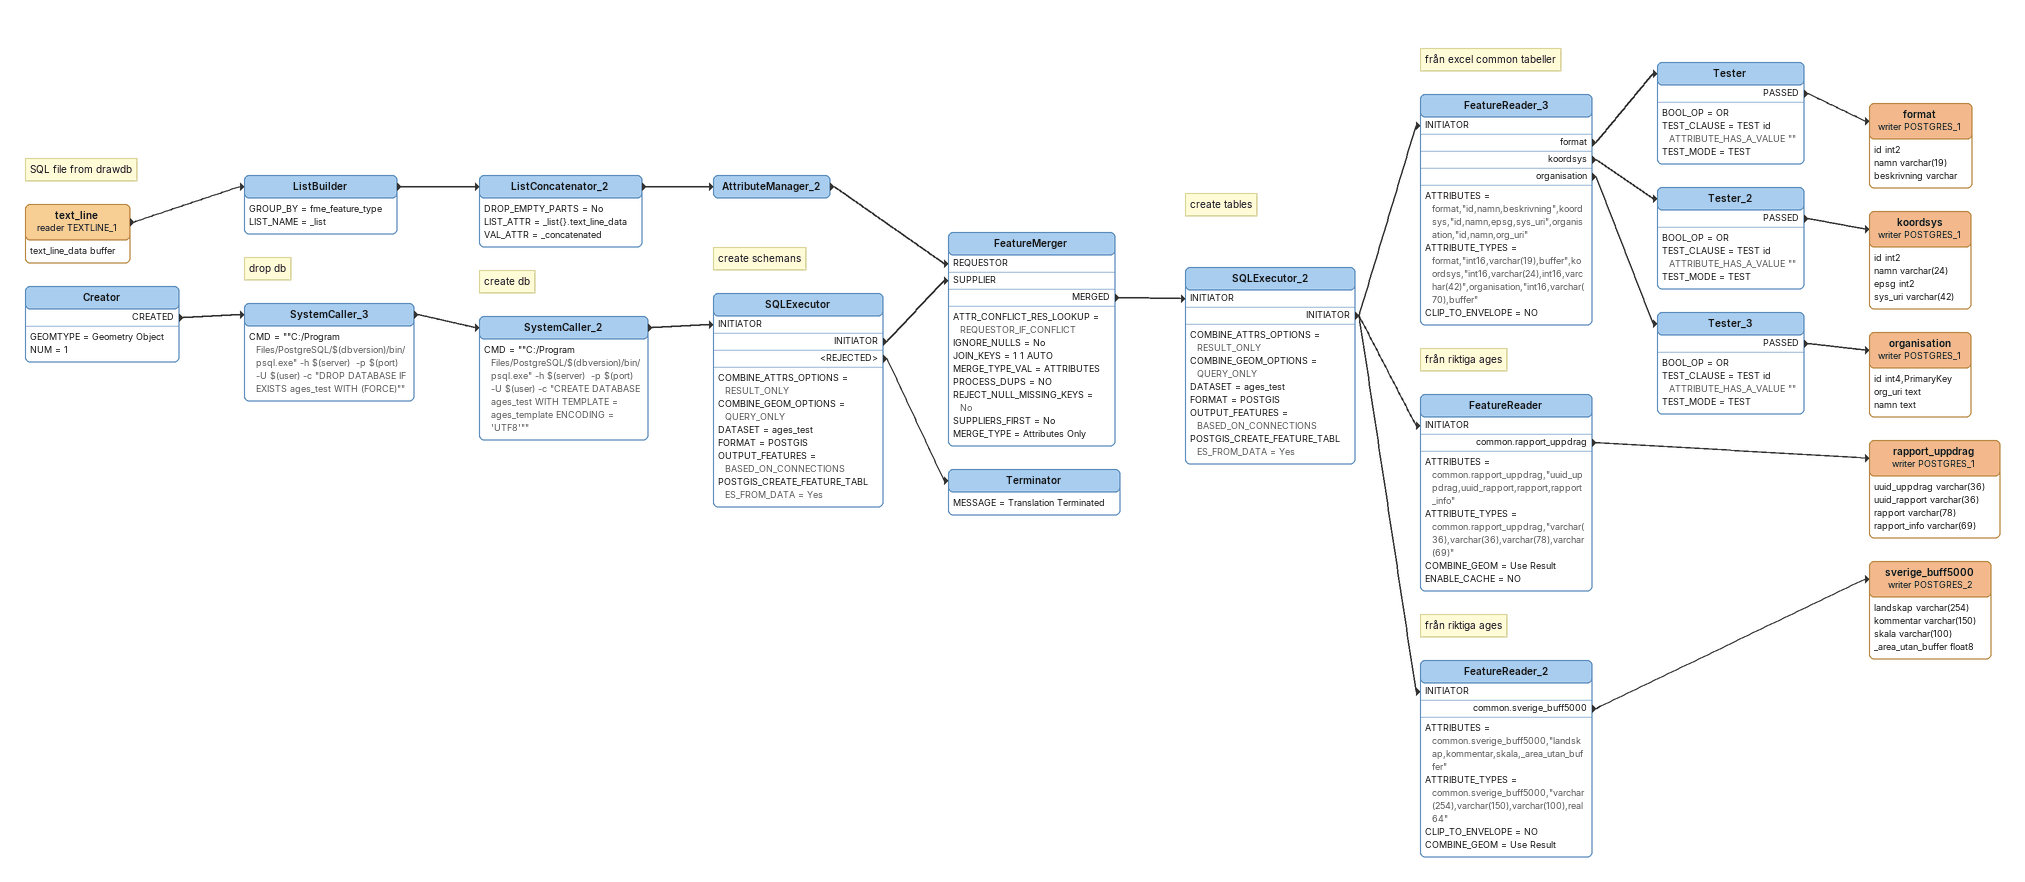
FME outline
Note: SQL file from drawdb
text_line (reader TEXTLINE_1)
    attributes: text_line_data buffer
    -> ListBuilder
ListBuilder
    GROUP_BY = fme_feature_type
    LIST_NAME = _list
    -> ListConcatenator_2
ListConcatenator_2
    DROP_EMPTY_PARTS = No
    LIST_ATTR = _list{}.text_line_data
    VAL_ATTR = _concatenated
    -> AttributeManager_2
AttributeManager_2
    -> FeatureMerger [REQUESTOR]
Creator
    GEOMTYPE = Geometry Object
    NUM = 1
    CREATED -> SystemCaller_3
Note: drop db
SystemCaller_3
    CMD = ""C:/Program Files/PostgreSQL/$(dbversion)/bin/psql.exe" -h $(server)  -p $(port) -U $(user) -c "DROP DATABASE IF EXISTS ages_test WITH (FORCE)""
    -> SystemCaller_2
Note: create db
SystemCaller_2
    CMD = ""C:/Program Files/PostgreSQL/$(dbversion)/bin/psql.exe" -h $(server)  -p $(port) -U $(user) -c "CREATE DATABASE  ages_test WITH TEMPLATE = ages_template ENCODING = 'UTF8'""
    -> SQLExecutor [INITIATOR]
Note: create schemans
SQLExecutor
    COMBINE_ATTRS_OPTIONS = RESULT_ONLY
    COMBINE_GEOM_OPTIONS = QUERY_ONLY
    DATASET = ages_test
    FORMAT = POSTGIS
    OUTPUT_FEATURES = BASED_ON_CONNECTIONS
    POSTGIS_CREATE_FEATURE_TABLES_FROM_DATA = Yes
    INITIATOR -> FeatureMerger [SUPPLIER]
    <REJECTED> -> Terminator
FeatureMerger
    ATTR_CONFLICT_RES_LOOKUP = REQUESTOR_IF_CONFLICT
    IGNORE_NULLS = No
    JOIN_KEYS = 1 1 AUTO
    MERGE_TYPE_VAL = ATTRIBUTES
    PROCESS_DUPS = NO
    REJECT_NULL_MISSING_KEYS = No
    SUPPLIERS_FIRST = No
    MERGE_TYPE = Attributes Only
    MERGED -> SQLExecutor_2 [INITIATOR]
Note: create tables
SQLExecutor_2
    COMBINE_ATTRS_OPTIONS = RESULT_ONLY
    COMBINE_GEOM_OPTIONS = QUERY_ONLY
    DATASET = ages_test
    FORMAT = POSTGIS
    OUTPUT_FEATURES = BASED_ON_CONNECTIONS
    POSTGIS_CREATE_FEATURE_TABLES_FROM_DATA = Yes
    INITIATOR -> FeatureReader [INITIATOR]
    INITIATOR -> FeatureReader_2 [INITIATOR]
    INITIATOR -> FeatureReader_3 [INITIATOR]
Note: från excel common tabeller
FeatureReader_3
    ATTRIBUTES = format,"id,namn,beskrivning",koordsys,"id,namn,epsg,sys_uri",organisation,"id,namn,org_uri"
    ATTRIBUTE_TYPES = format,"int16,varchar(19),buffer",koordsys,"int16,varchar(24),int16,varchar(42)",organisation,"int16,varchar(70),buffer"
    CLIP_TO_ENVELOPE = NO
    format -> Tester
    koordsys -> Tester_2
    organisation -> Tester_3
Tester
    BOOL_OP = OR
    TEST_CLAUSE = TEST id ATTRIBUTE_HAS_A_VALUE ""
    TEST_MODE = TEST
    PASSED -> format (writer POSTGRES_1)
format (writer POSTGRES_1)
    attributes: id int2, namn varchar(19), beskrivning varchar
Tester_2
    BOOL_OP = OR
    TEST_CLAUSE = TEST id ATTRIBUTE_HAS_A_VALUE ""
    TEST_MODE = TEST
    PASSED -> koordsys (writer POSTGRES_1)
koordsys (writer POSTGRES_1)
    attributes: id int2, namn varchar(24), epsg int2, sys_uri varchar(42)
Tester_3
    BOOL_OP = OR
    TEST_CLAUSE = TEST id ATTRIBUTE_HAS_A_VALUE ""
    TEST_MODE = TEST
    PASSED -> organisation (writer POSTGRES_1)
organisation (writer POSTGRES_1)
    attributes: id int4,PrimaryKey, org_uri text, namn text
Note: från riktiga ages
FeatureReader
    ATTRIBUTES = common.rapport_uppdrag,"uuid_uppdrag,uuid_rapport,rapport,rapport_info"
    ATTRIBUTE_TYPES = common.rapport_uppdrag,"varchar(36),varchar(36),varchar(78),varchar(69)"
    COMBINE_GEOM = Use Result
    ENABLE_CACHE = NO
    common.rapport_uppdrag -> rapport_uppdrag (writer POSTGRES_1)
rapport_uppdrag (writer POSTGRES_1)
    attributes: uuid_uppdrag varchar(36), uuid_rapport varchar(36), rapport varchar(78), rapport_info varchar(69)
Note: från riktiga ages
FeatureReader_2
    ATTRIBUTES = common.sverige_buff5000,"landskap,kommentar,skala,_area_utan_buffer"
    ATTRIBUTE_TYPES = common.sverige_buff5000,"varchar(254),varchar(150),varchar(100),real64"
    CLIP_TO_ENVELOPE = NO
    COMBINE_GEOM = Use Result
    common.sverige_buff5000 -> sverige_buff5000 (writer POSTGRES_2)
sverige_buff5000 (writer POSTGRES_2)
    attributes: landskap varchar(254), kommentar varchar(150), skala varchar(100), _area_utan_buffer float8
Terminator
    MESSAGE = Translation Terminated
